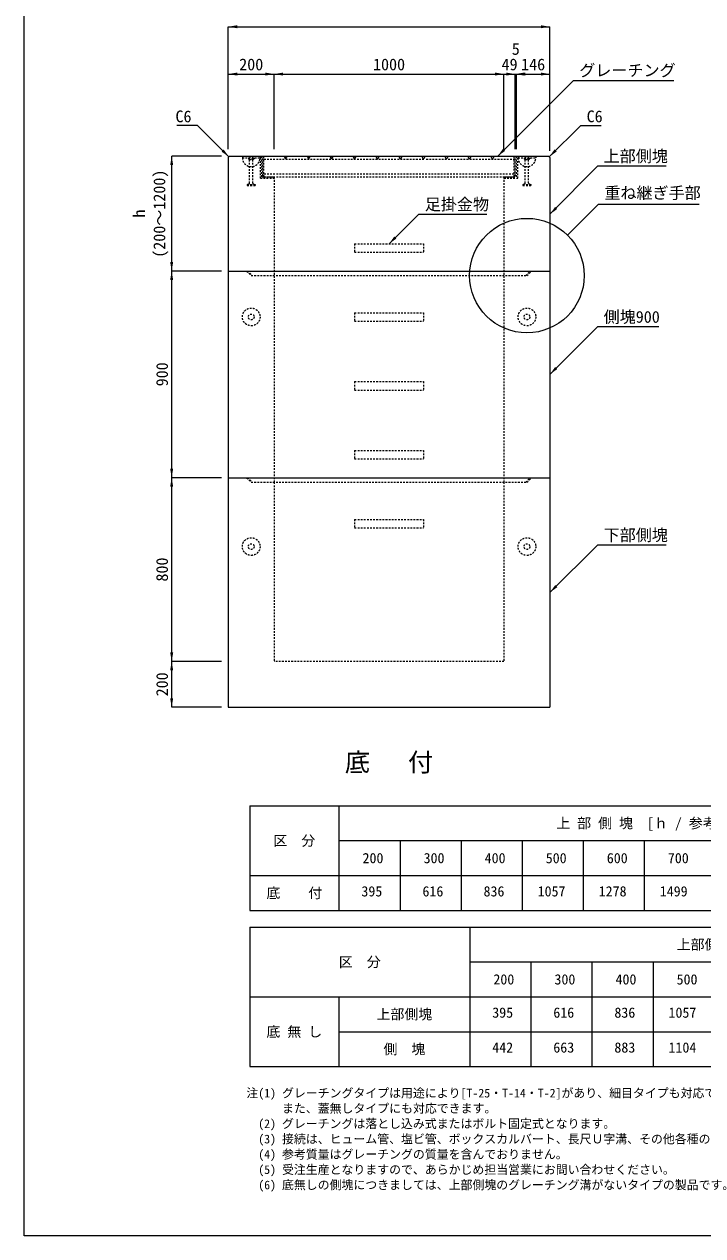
# Model space of a CAD drawing. Units: millimetres at full size. Extents: x 9355 to 15145, y 864 to 9264.
# Drawn here: x 9355 to 12308, y 864 to 6140 of the extents above; entities that cross this region are included whole.
import ezdxf
from ezdxf.enums import TextEntityAlignment as Align

# ---------------------------------------------------------------- set-up
doc = ezdxf.new("R2010")
doc.units = ezdxf.units.MM
doc.header["$LTSCALE"] = 10
doc.linetypes.add('DASHED', pattern=[7.5, 6, -1.5])
doc.linetypes.add('USER1', pattern=[1.35, 0.75, -0.6])
for name, color, linetype, lineweight in [('(0-0)', 7, 'Continuous', 9), ('0_2', 7, 'DASHED', 9), ('ステップ', 7, 'USER1', 9), ('寸法線', 7, 'Continuous', 9), ('本体', 2, 'Continuous', 9), ('枠', 5, 'Continuous', 5), ('補助線', 8, 'USER1', 9), ('ｲﾝｻｰﾄ', 3, 'USER1', 5), ('ｸﾞﾚｰﾁﾝｸﾞ', 7, 'Continuous', 5)]:
    doc.layers.add(name, color=color, linetype=linetype, lineweight=lineweight)
doc.styles.add('ＭＳ ゴシック', font='')
doc.styles.get('ＭＳ ゴシック').set_extended_font_data('MS Gothic')

# ---------------------------------------------------------------- blocks, each defined once
blk = doc.blocks.new('filled_arrow')
at = {"color": 0, "linetype": 'Continuous', "lineweight": -2}
blk.add_solid([(7.5, 1.25), (0, 0), (7.5, -1.25)], dxfattribs=at)

msp = doc.modelspace()

# ---------------------------------------------------------------- linework, layer by layer
at = {"layer": '(0-0)'}
for p, q in [((10336.11, 2736.28), (10336.11, 2280.66)), ((10336.11, 2736.28), (14217.77, 2736.28)), ((10724.64, 2736.28), (10724.64, 2280.66)), ((10724.64, 2584.41), (13648.24, 2584.41)), ((10990.42, 2584.41), (10990.42, 2280.66)), ((11256.21, 2584.41), (11256.21, 2280.66)), ((11521.99, 2584.41), (11521.99, 2280.66)), ((11787.77, 2584.41), (11787.77, 2280.66)), ((12053.55, 2584.41), (12053.55, 2280.66)), ((10336.11, 2432.53), (14217.77, 2432.53)), ((10336.11, 2280.66), (14217.77, 2280.66)), ((10336.11, 2208.15), (10336.11, 1600.65)), ((10336.11, 2208.15), (14217.77, 2208.15)), ((11294.18, 2208.15), (11294.18, 1600.65)), ((11294.18, 2056.27), (14217.77, 2056.27)), ((11559.96, 2056.27), (11559.96, 1600.65)), ((11825.74, 2056.27), (11825.74, 1600.65)), ((12091.52, 2056.27), (12091.52, 1600.65)), ((10336.11, 1904.4), (14217.77, 1904.4)), ((10724.64, 1904.4), (10724.64, 1600.65)), ((10724.64, 1752.52), (14217.77, 1752.52)), ((10336.11, 1600.65), (14217.77, 1600.65))]:
    msp.add_line(p, q, dxfattribs=at)
at = {"layer": 'ステップ'}
for p, q in [((10792.69, 5183.54), (10792.69, 5146.54)), ((10792.69, 5183.54), (11092.69, 5183.54)), ((11092.69, 5183.54), (11092.69, 5146.54)), ((10792.69, 5146.54), (11092.69, 5146.54)), ((10792.69, 4883.54), (10792.69, 4846.54)), ((10792.69, 4883.54), (11092.69, 4883.54)), ((11092.69, 4883.54), (11092.69, 4846.54)), ((10792.69, 4846.54), (11092.69, 4846.54)), ((10792.69, 4583.54), (10792.69, 4546.54)), ((10792.69, 4583.54), (11092.69, 4583.54)), ((10792.69, 4546.54), (11092.69, 4546.54)), ((11092.69, 4583.54), (11092.69, 4546.54)), ((10792.69, 4283.54), (10792.69, 4246.54)), ((10792.69, 4283.54), (11092.69, 4283.54)), ((11092.69, 4283.54), (11092.69, 4246.54)), ((10792.69, 4246.54), (11092.69, 4246.54)), ((10792.69, 3983.54), (10792.69, 3946.54)), ((10792.69, 3983.54), (11092.69, 3983.54)), ((11092.69, 3983.54), (11092.69, 3946.54)), ((10792.69, 3946.54), (11092.69, 3946.54))]:
    msp.add_line(p, q, dxfattribs=at)
at = {"layer": '寸法線'}
for p, q in [((10242.69, 6128.63), (11642.69, 6128.63)), ((10242.69, 5595.04), (10242.69, 6128.63)), ((11642.69, 5595.04), (11642.69, 6128.63)), ((10242.69, 5922.62), (10442.69, 5922.62)), ((10242.69, 5595.04), (10242.69, 5922.62)), ((10442.69, 5595.04), (10442.69, 5922.62)), ((10442.69, 5922.62), (11442.69, 5922.62)), ((10442.69, 5595.04), (10442.69, 5922.62)), ((11364.69, 5922.62), (11569.69, 5922.62)), ((11413.69, 5922.62), (11574.69, 5922.62)), ((11442.69, 5595.04), (11442.69, 5922.62)), ((11442.69, 5595.04), (11442.69, 5922.62)), ((11491.69, 5595.04), (11491.69, 5922.62)), ((11491.69, 5595.04), (11491.69, 5922.62)), ((11496.69, 5595.04), (11496.69, 5922.62)), ((11496.69, 5922.62), (11642.69, 5922.62)), ((11496.69, 5595.04), (11496.69, 5922.62)), ((11642.69, 5589.04), (11642.69, 5922.62)), ((9996.57, 5065.04), (9996.57, 5565.04)), ((10212.69, 5565.04), (9996.57, 5565.04)), ((9996.57, 4165.04), (9996.57, 5065.04)), ((10212.69, 5065.04), (9996.57, 5065.04)), ((10212.69, 5065.04), (9996.57, 5065.04)), ((9996.57, 3365.04), (9996.57, 4165.04)), ((10212.69, 4165.04), (9996.57, 4165.04)), ((10212.69, 4165.04), (9996.57, 4165.04)), ((9996.57, 3165.04), (9996.57, 3365.04)), ((10212.69, 3365.04), (9996.57, 3365.04)), ((10212.69, 3365.04), (9996.57, 3365.04)), ((10212.69, 3165.04), (9996.57, 3165.04))]:
    msp.add_line(p, q, dxfattribs=at)
for points in [[(11415.56, 5565.04), (11744.71, 5894.18), (11755.51, 5894.18), (12181.67, 5894.18)], [(10245.69, 5562.04), (10108.54, 5699.19), (10097.74, 5699.19), (10019.14, 5699.19)], [(11639.69, 5562.04), (11776.84, 5699.19), (11787.64, 5699.19), (11866.24, 5699.19)], [(11642.69, 5312.04), (11850.73, 5523.08), (11861.53, 5523.08), (12149, 5523.08)], [(11718.94, 5221.29), (11853.87, 5356.22), (12291.66, 5356.22)], [(10942.69, 5183.54), (11072.26, 5313.1), (11083.06, 5313.1), (11368.06, 5313.1)], [(11642.69, 4615.04), (11850.73, 4823.08), (11861.53, 4823.08), (12116.93, 4823.08)], [(11642.69, 3665.04), (11850.73, 3873.08), (11861.53, 3873.08), (12148.45, 3873.08)]]:
    msp.add_lwpolyline(points, dxfattribs=at)
msp.add_circle((11542.69, 5045.04), 249.25, dxfattribs=at)
at = {"layer": '本体', "lineweight": 20}
for p, q in [((10242.69, 5559.04), (10248.69, 5565.04)), ((10242.69, 5559.04), (10242.69, 4165.04)), ((10248.69, 5565.04), (11636.69, 5565.04)), ((11636.69, 5565.04), (11642.69, 5559.04)), ((11642.69, 5559.04), (11642.69, 5065.04)), ((11642.69, 5065.04), (11642.69, 4165.04)), ((10242.69, 4165.04), (10242.69, 3165.04)), ((11642.69, 4165.04), (11642.69, 3165.04)), ((10242.69, 3165.04), (11642.69, 3165.04))]:
    msp.add_line(p, q, dxfattribs=at)
at = {"layer": '本体', "linetype": 'USER1'}
for p, q in [((10442.69, 5475.04), (10442.69, 4145.04)), ((11442.69, 5475.04), (11442.69, 4145.04)), ((10442.69, 4145.04), (10442.69, 3365.04)), ((11442.69, 4145.04), (11442.69, 3365.04)), ((11442.69, 3365.04), (10442.69, 3365.04))]:
    msp.add_line(p, q, dxfattribs=at)
at = {"layer": '本体'}
for p, q in [((10242.69, 5065.04), (11642.69, 5065.04)), ((10242.69, 4165.04), (10322.69, 4165.04)), ((10242.69, 4165.04), (11642.69, 4165.04)), ((11562.69, 4165.04), (11642.69, 4165.04))]:
    msp.add_line(p, q, dxfattribs=at)
at = {"layer": '本体', "linetype": 'USER1', "lineweight": 5}
for p, q in [((10322.69, 5065.04), (10342.69, 5045.04)), ((10322.69, 5065.04), (10327.69, 5065.04)), ((10327.69, 5065.04), (10347.69, 5045.04)), ((11537.69, 5045.04), (11557.69, 5065.04)), ((11542.69, 5045.04), (11562.69, 5065.04)), ((11557.69, 5065.04), (11562.69, 5065.04)), ((10342.69, 5045.04), (11542.69, 5045.04)), ((10322.69, 4165.04), (10342.69, 4145.04)), ((10322.69, 4165.04), (10327.69, 4165.04)), ((10327.69, 4165.04), (10347.69, 4145.04)), ((10342.69, 4145.04), (11542.69, 4145.04)), ((11537.69, 4145.04), (11557.69, 4165.04)), ((11542.69, 4145.04), (11562.69, 4165.04)), ((11557.69, 4165.04), (11562.69, 4165.04))]:
    msp.add_line(p, q, dxfattribs=at)
at = {"layer": '枠', "lineweight": 20}
for p, q in [((9354.85, 863.77), (9354.85, 9263.77)), ((15144.85, 863.77), (9354.85, 863.77))]:
    msp.add_line(p, q, dxfattribs=at)
at = {"layer": '補助線'}
for centre, radius in [((10342.69, 4865.04), 38.5), ((10342.69, 4865.04), 12.5), ((11542.69, 4865.04), 38.5), ((11542.69, 4865.04), 12.5), ((10342.69, 3865.04), 38.5), ((10342.69, 3865.04), 12.5), ((11542.69, 3865.04), 38.5), ((11542.69, 3865.04), 12.5)]:
    msp.add_circle(centre, radius, dxfattribs=at)
at = {"layer": 'ｲﾝｻｰﾄ'}
for p, q in [((10304.19, 5565.04), (10381.19, 5565.04)), ((10304.19, 5565.04), (10304.19, 5558.04)), ((10304.19, 5558.04), (10381.19, 5558.04)), ((10330.19, 5558.04), (10330.19, 5554.04)), ((10335.69, 5551.04), (10330.19, 5554.04)), ((10330.19, 5554.04), (10355.19, 5554.04)), ((10335.69, 5551.04), (10349.69, 5551.04)), ((10335.69, 5447.21), (10335.69, 5551.04)), ((10336.69, 5565.04), (10336.69, 5558.04)), ((10348.69, 5565.04), (10348.69, 5558.04)), ((10349.69, 5551.04), (10355.19, 5554.04)), ((10349.69, 5447.21), (10349.69, 5551.04)), ((10355.19, 5558.04), (10355.19, 5554.04)), ((10381.19, 5565.04), (10381.19, 5558.04)), ((11504.19, 5565.04), (11581.19, 5565.04)), ((11504.19, 5565.04), (11504.19, 5558.04)), ((11504.19, 5558.04), (11581.19, 5558.04)), ((11530.19, 5558.04), (11530.19, 5554.04)), ((11535.69, 5551.04), (11530.19, 5554.04)), ((11530.19, 5554.04), (11555.19, 5554.04)), ((11535.69, 5551.04), (11549.69, 5551.04)), ((11535.69, 5447.21), (11535.69, 5551.04)), ((11536.69, 5565.04), (11536.69, 5558.04)), ((11548.69, 5565.04), (11548.69, 5558.04)), ((11549.69, 5551.04), (11555.19, 5554.04)), ((11549.69, 5447.21), (11549.69, 5551.04)), ((11555.19, 5558.04), (11555.19, 5554.04)), ((11581.19, 5565.04), (11581.19, 5558.04)), ((10333.47, 5444.26), (10325.19, 5442.04)), ((10325.19, 5442.04), (10325.19, 5438.04)), ((10325.19, 5442.04), (10360.19, 5442.04)), ((10325.19, 5438.04), (10360.19, 5438.04)), ((10351.92, 5444.26), (10360.19, 5442.04)), ((10360.19, 5442.04), (10360.19, 5438.04)), ((11533.47, 5444.26), (11525.19, 5442.04)), ((11525.19, 5442.04), (11525.19, 5438.04)), ((11525.19, 5442.04), (11560.19, 5442.04)), ((11525.19, 5438.04), (11560.19, 5438.04)), ((11551.91, 5444.26), (11560.19, 5442.04)), ((11560.19, 5442.04), (11560.19, 5438.04))]:
    msp.add_line(p, q, dxfattribs=at)
for centre, radius, start, end in [((10342.69, 5558.04), 38.5, 180, 0), ((11542.69, 5558.04), 38.5, 180, 0), ((10332.69, 5447.16), 3, 284.9984, 0.96699), ((10352.69, 5447.16), 3, 179.03301, 255.00238), ((11532.69, 5447.16), 3, 284.9984, 0.96699), ((11552.69, 5447.16), 3, 179.03301, 255.00238)]:
    msp.add_arc(centre, radius, start, end, dxfattribs=at)
at = {"layer": 'ｸﾞﾚｰﾁﾝｸﾞ', "linetype": 'USER1'}
for p, q in [((10382.69, 5469.04), (10382.69, 5565.04)), ((10388.69, 5475.04), (10388.69, 5565.04)), ((10393.69, 5565.04), (11491.69, 5565.04)), ((10393.69, 5480.04), (10393.69, 5565.04)), ((10398.19, 5475.04), (10398.19, 5565.04)), ((10398.19, 5552.04), (11100.19, 5552.04)), ((10492.69, 5565.04), (10487.03, 5559.38)), ((10487.03, 5559.38), (10492.69, 5553.73)), ((10498.35, 5559.38), (10492.69, 5565.04)), ((10492.69, 5553.73), (10498.35, 5559.38)), ((10592.69, 5565.04), (10587.03, 5559.38)), ((10587.03, 5559.38), (10592.69, 5553.73)), ((10598.35, 5559.38), (10592.69, 5565.04)), ((10592.69, 5553.73), (10598.35, 5559.38)), ((10692.69, 5565.04), (10687.04, 5559.38)), ((10687.04, 5559.38), (10692.69, 5553.73)), ((10698.35, 5559.38), (10692.69, 5565.04)), ((10692.69, 5553.73), (10698.35, 5559.38)), ((10792.69, 5565.04), (10787.03, 5559.38)), ((10787.03, 5559.38), (10792.69, 5553.73)), ((10798.35, 5559.38), (10792.69, 5565.04)), ((10792.69, 5553.73), (10798.35, 5559.38)), ((10887.04, 5559.38), (10892.69, 5565.04)), ((10892.69, 5553.73), (10887.04, 5559.38)), ((10892.69, 5565.04), (10898.35, 5559.38)), ((10898.35, 5559.38), (10892.69, 5553.73)), ((10987.03, 5559.38), (10992.69, 5565.04)), ((10992.69, 5553.73), (10987.03, 5559.38)), ((10992.69, 5565.04), (10998.35, 5559.38)), ((10998.35, 5559.38), (10992.69, 5553.73)), ((11087.04, 5559.38), (11092.69, 5565.04)), ((11092.69, 5553.73), (11087.04, 5559.38)), ((11092.69, 5565.04), (11098.35, 5559.38)), ((11098.35, 5559.38), (11092.69, 5553.73)), ((11104.69, 5552.04), (11487.19, 5552.04)), ((11187.03, 5559.38), (11192.69, 5565.04)), ((11192.69, 5553.73), (11187.03, 5559.38)), ((11192.69, 5565.04), (11198.35, 5559.38)), ((11198.35, 5559.38), (11192.69, 5553.73)), ((11287.04, 5559.38), (11292.69, 5565.04)), ((11292.69, 5553.73), (11287.04, 5559.38)), ((11292.69, 5565.04), (11298.35, 5559.38)), ((11298.35, 5559.38), (11292.69, 5553.73)), ((11387.03, 5559.38), (11392.69, 5565.04)), ((11392.69, 5553.73), (11387.03, 5559.38)), ((11392.69, 5565.04), (11398.35, 5559.38)), ((11398.35, 5559.38), (11392.69, 5553.73)), ((11487.19, 5475.04), (11487.19, 5565.04)), ((11491.69, 5480.04), (11491.69, 5565.04)), ((11496.69, 5475.04), (11496.69, 5565.04)), ((11502.69, 5469.04), (11502.69, 5565.04)), ((10398.19, 5488.04), (11487.19, 5488.04)), ((10382.69, 5469.04), (10442.69, 5469.04)), ((10388.69, 5475.04), (10442.69, 5475.04)), ((10393.69, 5480.04), (10398.19, 5480.04)), ((10398.19, 5480.04), (10398.19, 5475.04)), ((10398.19, 5475.04), (11487.19, 5475.04)), ((11442.69, 5475.04), (11496.69, 5475.04)), ((11442.69, 5469.04), (11502.69, 5469.04)), ((11487.19, 5480.04), (11491.69, 5480.04)), ((11487.19, 5480.04), (11487.19, 5475.04))]:
    msp.add_line(p, q, dxfattribs=at)

# ---------------------------------------------------------------- block references
at = {"layer": '寸法線', "xscale": 5.2, "yscale": 5.2}
for p in [(10242.69, 6128.63), (10242.69, 5922.62), (10442.69, 5922.62), (11491.69, 5922.62), (11496.69, 5922.62), (11496.69, 5922.62)]:
    msp.add_blockref('filled_arrow', p, dxfattribs=at)
for p, rotation in [((11642.69, 6128.63), 180), ((10442.69, 5922.62), 180), ((11442.69, 5922.62), 180), ((11442.69, 5922.62), 180), ((11491.69, 5922.62), 180), ((11642.69, 5922.62), 180), ((10245.69, 5562.04), 135), ((11415.56, 5565.04), 45), ((11639.69, 5562.04), 45), ((9996.57, 5565.04), 270), ((11642.69, 5312.04), 45.4), ((10942.69, 5183.54), 45), ((9996.57, 5065.04), 90), ((9996.57, 5065.04), 270), ((11642.69, 4615.04), 45), ((9996.57, 4165.04), 90), ((9996.57, 4165.04), 270), ((11642.69, 3665.04), 45), ((9996.57, 3365.04), 90), ((9996.57, 3365.04), 270), ((9996.57, 3165.04), 90)]:
    msp.add_blockref('filled_arrow', p, dxfattribs=dict(at, rotation=rotation))

# ---------------------------------------------------------------- texts
at = {"layer": '(0-0)', "style": 'ＭＳ ゴシック'}
for s, height, p in [('上 部 側 塊\u3000[ｈ / 参考質量(kg)]\u3000', 44.54, (12186.44, 2660.34)), ('区\u3000分', 44.54, (10530.38, 2584.41)), (' 200', 44.54, (10857.53, 2508.47)), (' 300', 44.54, (11123.32, 2508.47)), (' 400', 44.54, (11389.1, 2508.47)), (' 500', 44.54, (11654.88, 2508.47)), (' 600', 44.54, (11920.66, 2508.47)), (' 700', 44.54, (12186.44, 2508.47)), ('底  \u3000付', 44.53, (10530.38, 2356.59)), ('上部側塊・側塊\u3000[ｈ / 参考質量(kg)]\u3000', 44.54, (12755.97, 2132.21)), ('区\u3000分', 44.54, (10815.14, 2056.27)), (' 200', 44.54, (11427.07, 1980.34)), (' 300', 44.54, (11692.85, 1980.34)), (' 400', 44.54, (11958.63, 1980.34)), (' 500', 44.54, (12224.41, 1980.34)), ('上部側塊', 44.53, (11009.41, 1828.46)), ('底 無 し', 44.53, (10530.38, 1752.52)), ('側\u3000塊', 44.53, (11009.41, 1676.59))]:
    msp.add_text(s, height=height, dxfattribs=at).set_placement(p, align=Align.MIDDLE_CENTER)
for s, p in [(' 395', (10792.01, 2328.12)), (' 616', (11057.79, 2328.12)), (' 836', (11323.57, 2328.12)), ('1057', (11589.35, 2328.12)), ('1278', (11855.13, 2328.12)), ('1499', (12120.91, 2328.12)), (' 395', (11361.54, 1799.98)), (' 616', (11627.32, 1799.98)), (' 836', (11893.1, 1799.98)), ('1057', (12158.88, 1799.98)), (' 442', (11361.54, 1648.11)), (' 663', (11627.32, 1648.11)), (' 883', (11893.1, 1648.11)), ('1104', (12158.88, 1648.11))]:
    msp.add_text(s, height=44.54, dxfattribs=at).set_placement(p, align=Align.BOTTOM_LEFT)
at = {"layer": '0_2', "style": 'ＭＳ ゴシック'}
msp.add_text('底 \u3000付', height=80.7, dxfattribs=at).set_placement((10942.69, 2966.3), align=Align.TOP_CENTER)
for s, p in [('注(1) グレーチングタイプは用途により[T-25・T-14・T-2]があり、細目タイプも対応できます。', (10321.46, 1504.01)), ('\u3000\u3000\u3000また、蓋無しタイプにも対応できます。', (10321.46, 1437.35)), ('  (2) グレーチングは落とし込み式またはボルト固定式となります。', (10321.46, 1370.68)), ('\u3000(3) 接続は、ヒューム管、塩ビ管、ボックスカルバート、長尺Ｕ字溝、その他各種の接続ができます。', (10321.46, 1304.01)), ('\u3000(4) 参考質量はグレーチングの質量を含んでおりません。', (10321.46, 1237.35)), ('\u3000(5) 受注生産となりますので、あらかじめ担当営業にお問い合わせください。', (10321.46, 1170.68)), ('\u3000(6) 底無しの側塊につきましては、上部側塊のグレーチング溝がないタイプの製品です。', (10321.46, 1104.01))]:
    msp.add_text(s, height=37.98, dxfattribs=at).set_placement(p, align=Align.TOP_LEFT)
at = {"layer": '寸法線', "style": 'ＭＳ ゴシック'}
for s, p in [('5', (11494.19, 6031.99)), ('200', (10342.69, 5964.62)), ('1000', (10942.69, 5964.62)), ('49', (11467.19, 5964.62)), ('146', (11569.69, 5964.62))]:
    msp.add_text(s, height=51.27, dxfattribs=at).set_placement(p, align=Align.MIDDLE_CENTER)
for s, p in [('グレーチング', (11770.51, 5964.47)), ('C6', (11802.64, 5763.99)), ('上部側塊', (11876.53, 5590.9)), ('足掛金物', (11098.06, 5380.92)), ('側塊900', (11876.53, 4890.9)), ('下部側塊', (11876.53, 3940.9))]:
    msp.add_text(s, height=51.27, dxfattribs=at).set_placement(p, align=Align.TOP_LEFT)
msp.add_text('C6', height=51.27, dxfattribs=at).set_placement((10082.74, 5763.99), align=Align.TOP_RIGHT)
for s, p in [('(200～1200)', (9983.88, 5122.73)), ('h', (9896.13, 5297.56))]:
    msp.add_text(s, height=51.27, rotation=90, dxfattribs=at).set_placement(p, align=Align.BOTTOM_LEFT)
msp.add_text('重ね継ぎ手部', height=51.27, dxfattribs=at).set_placement((11879.67, 5364.05), align=Align.BOTTOM_LEFT)
for s, p in [('900', (9954.57, 4615.04)), ('800', (9954.57, 3765.04)), ('200', (9954.57, 3265.04))]:
    msp.add_text(s, height=51.27, rotation=90, dxfattribs=at).set_placement(p, align=Align.MIDDLE_CENTER)

doc.saveas('drawing.dxf')
